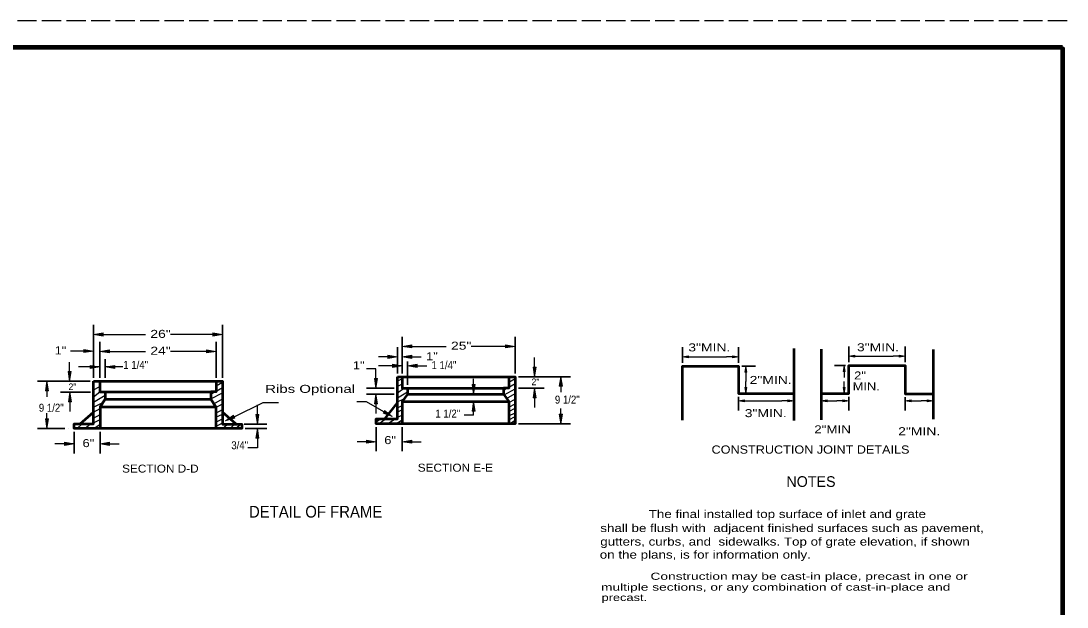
# Model space of a CAD drawing. Extents: x 85.2 to 120.5, y -33.4 to -11.4.
# Drawn here: x 100.78 to 120.39, y -22.4 to -11.4 of the extents above; entities that cross this region are included whole.
import ezdxf

# ---------------------------------------------------------------- set-up
doc = ezdxf.new("R2010")
doc.units = 0
doc.header["$LTSCALE"] = 0.06
doc.header["$PDMODE"] = 32
doc.header["$PDSIZE"] = 0.03
doc.linetypes.add('LONG_DASHED', pattern=[7.5, 6, -1.5])
for name, color, linetype, lineweight in [('1', 7, 'Continuous', 25), ('3', 7, 'Continuous', 13), ('4', 7, 'Continuous', 53)]:
    doc.layers.add(name, color=color, linetype=linetype, lineweight=lineweight)

msp = doc.modelspace()

# ---------------------------------------------------------------- hatches: boundary and pattern name
at = {"layer": '1'}
for points in [[(102.31992, -17.25325), (102.31992, -17.31317), (102.13992, -17.28317), (102.13992, -17.28317)], [(104.374, -17.25325), (104.374, -17.31317), (104.554, -17.28317), (104.554, -17.28317)], [(102.43542, -17.56933), (102.43542, -17.62933), (102.25542, -17.59933), (102.25542, -17.59933)], [(104.2585, -17.56933), (104.2585, -17.62933), (104.4385, -17.59933), (104.4385, -17.59933)], [(108.10433, -17.47475), (108.10433, -17.53483), (107.92433, -17.50475), (107.92433, -17.50475)], [(109.86358, -17.47475), (109.86358, -17.53483), (110.04358, -17.50475), (110.04358, -17.50475)], [(107.65967, -17.67267), (107.65967, -17.73258), (107.83967, -17.70258), (107.83967, -17.70258)], [(107.74433, -17.83992), (107.74433, -17.89992), (107.92433, -17.86992), (107.92433, -17.86992)], [(108.10433, -17.67267), (108.10433, -17.73258), (107.92433, -17.70258), (107.92433, -17.70258)], [(108.20558, -17.83992), (108.20558, -17.89992), (108.02558, -17.86992), (108.02558, -17.86992)], [(113.29117, -17.68275), (113.29117, -17.72025), (113.17867, -17.7015), (113.17867, -17.7015)], [(114.117, -17.68275), (114.117, -17.72025), (114.2295, -17.7015), (114.2295, -17.7015)], [(116.41325, -17.67008), (116.41325, -17.70758), (116.30075, -17.68883), (116.30075, -17.68883)], [(117.24617, -17.67008), (117.24617, -17.70758), (117.35858, -17.68883), (117.35858, -17.68883)], [(101.66033, -17.97917), (101.72025, -17.97917), (101.69033, -18.15917), (101.69033, -18.15917)], [(102.53883, -17.86158), (102.53883, -17.92158), (102.35883, -17.89158), (102.35883, -17.89158)], [(110.37883, -17.89367), (110.43883, -17.89367), (110.40883, -18.07367), (110.40883, -18.07367)], [(114.35183, -17.98967), (114.38933, -17.98967), (114.37058, -17.87717), (114.37058, -17.87717)], [(116.19158, -17.97475), (116.22908, -17.97475), (116.21033, -17.86225), (116.21033, -17.86225)], [(101.23517, -18.33917), (101.29508, -18.33917), (101.26517, -18.15917), (101.26517, -18.15917)], [(107.40433, -18.109), (107.46433, -18.109), (107.43433, -18.289), (107.43433, -18.289)], [(109.23583, -18.22275), (109.29583, -18.22275), (109.26583, -18.40275), (109.26583, -18.40275)], [(110.8695, -18.25367), (110.9295, -18.25367), (110.8995, -18.07367), (110.8995, -18.07367)], [(101.66642, -18.54575), (101.7265, -18.54575), (101.6965, -18.36583), (101.6965, -18.36583)], [(107.40433, -18.58233), (107.46433, -18.58233), (107.43433, -18.40233), (107.43433, -18.40233)], [(110.37883, -18.469), (110.43883, -18.469), (110.40883, -18.289), (110.40883, -18.289)], [(114.35183, -18.27525), (114.38933, -18.27525), (114.37058, -18.38775), (114.37058, -18.38775)], [(116.19158, -18.27525), (116.22908, -18.27525), (116.21033, -18.38775), (116.21033, -18.38775)], [(109.23583, -18.71992), (109.29583, -18.71992), (109.26583, -18.53992), (109.26583, -18.53992)], [(114.342, -18.50667), (114.342, -18.54417), (114.2295, -18.52542), (114.2295, -18.52542)], [(115.15975, -18.50667), (115.15975, -18.54417), (115.27225, -18.52542), (115.27225, -18.52542)], [(115.89542, -18.50667), (115.89542, -18.54417), (115.78292, -18.52542), (115.78292, -18.52542)], [(116.18825, -18.50667), (116.18825, -18.54417), (116.30075, -18.52542), (116.30075, -18.52542)], [(117.47117, -18.50667), (117.47117, -18.54417), (117.35858, -18.52542), (117.35858, -18.52542)], [(117.77108, -18.50667), (117.77108, -18.54417), (117.88358, -18.52542), (117.88358, -18.52542)], [(105.18125, -18.78183), (105.24125, -18.78183), (105.21125, -18.96175), (105.21125, -18.96175)], [(110.8695, -18.77933), (110.9295, -18.77933), (110.8995, -18.95933), (110.8995, -18.95933)], [(101.23517, -18.86733), (101.29508, -18.86733), (101.26517, -19.04725), (101.26517, -19.04725)], [(105.18125, -19.22725), (105.24125, -19.22725), (105.21125, -19.04725), (105.21125, -19.04725)], [(101.59458, -19.30242), (101.59458, -19.36242), (101.77458, -19.33242), (101.77458, -19.33242)], [(102.44092, -19.30242), (102.44092, -19.36242), (102.26092, -19.33242), (102.26092, -19.33242)], [(107.25908, -19.26392), (107.25908, -19.32392), (107.43908, -19.29392), (107.43908, -19.29392)], [(108.10433, -19.26392), (108.10433, -19.32392), (107.92433, -19.29392), (107.92433, -19.29392)]]:
    msp.add_hatch(color=256, dxfattribs=at).paths.add_polyline_path(points)
at = {"layer": '3'}
for points in [[(101.95992, -17.56317), (101.95992, -17.62317), (102.13992, -17.59317), (102.13992, -17.59317)], [(102.07542, -17.86117), (102.07542, -17.92117), (102.25542, -17.89117), (102.25542, -17.89117)], [(104.78708, -18.85192), (104.7605, -18.79808), (104.61233, -18.90458), (104.61233, -18.90458)], [(107.59742, -18.7065), (107.56783, -18.75867), (107.73917, -18.82142), (107.73917, -18.82142)]]:
    msp.add_hatch(color=256, dxfattribs=at).paths.add_polyline_path(points)

# ---------------------------------------------------------------- linework, layer by layer
at = {"layer": '1', "linetype": 'LONG_DASHED'}
msp.add_line((120.39233, -11.39892), (85.19233, -11.39892), dxfattribs=at)
at = {"layer": '1', "lineweight": 158}
msp.add_line((120.309, -11.89892), (87.809, -11.89892), dxfattribs=at)
at = {"layer": '1', "lineweight": 35}
for p, q in [((102.13992, -18.09667), (102.13992, -17.10317)), ((104.554, -18.09667), (104.554, -17.10317)), ((102.25542, -18.09667), (102.25542, -17.41933)), ((104.4385, -18.09667), (104.4385, -17.41933)), ((107.92433, -18.01117), (107.92433, -17.32475)), ((110.04358, -18.01117), (110.04358, -17.32475)), ((107.83967, -18.01117), (107.83967, -17.52258)), ((113.17867, -17.81467), (113.17867, -17.5215)), ((114.2295, -17.81467), (114.2295, -17.5215)), ((116.30075, -17.79975), (116.30075, -17.50883)), ((117.35867, -17.79975), (117.35867, -17.50883)), ((102.35883, -18.09667), (102.35883, -17.74558)), ((108.02558, -18.22658), (108.02558, -17.78767)), ((114.292, -17.87717), (114.55058, -17.87717)), ((116.23825, -17.86225), (116.03033, -17.86225)), ((101.96892, -18.15917), (101.08517, -18.15917)), ((102.07742, -18.15917), (101.51033, -18.15917)), ((102.03142, -18.15917), (102.0315, -18.15917)), ((110.10608, -18.07367), (111.0795, -18.07367)), ((102.08358, -18.36575), (101.5165, -18.36575)), ((107.77717, -18.289), (107.25433, -18.289)), ((107.77717, -18.40233), (107.25433, -18.40233)), ((110.10608, -18.289), (110.58883, -18.289)), ((114.2295, -18.45025), (114.2295, -18.70542)), ((116.30075, -18.45025), (116.30075, -18.70542)), ((117.35867, -18.45767), (117.35867, -18.70542)), ((104.96317, -18.96175), (105.39125, -18.96175)), ((107.43908, -19.02183), (107.43908, -19.47392)), ((107.92433, -19.02183), (107.92433, -19.47392)), ((110.10608, -18.95933), (111.0795, -18.95933)), ((101.60358, -19.04725), (101.08517, -19.04725)), ((101.77458, -19.10975), (101.77458, -19.51242)), ((102.26092, -19.10975), (102.26092, -19.51242)), ((104.98183, -19.04725), (105.39125, -19.04725))]:
    msp.add_line(p, q, dxfattribs=at)
at = {"layer": '1'}
for p, q in [((102.31992, -17.28317), (103.11408, -17.28317)), ((104.374, -17.28317), (103.57983, -17.28317)), ((102.43542, -17.59933), (103.11408, -17.59933)), ((104.2585, -17.59933), (103.57983, -17.59933)), ((108.10433, -17.50475), (108.75117, -17.50475)), ((109.86358, -17.50475), (109.21683, -17.50475)), ((101.69033, -17.97917), (101.69033, -17.79917)), ((107.65967, -17.70258), (107.47967, -17.70258)), ((108.10433, -17.70258), (108.28433, -17.70258)), ((110.40883, -17.89367), (110.40883, -17.71367)), ((113.29117, -17.7015), (114.0045, -17.7015)), ((114.117, -17.7015), (114.0045, -17.7015)), ((116.41325, -17.68883), (117.13367, -17.68883)), ((117.24617, -17.68883), (117.13367, -17.68883)), ((107.92433, -17.86992), (107.47967, -17.86992)), ((108.20558, -17.86992), (108.38558, -17.86992)), ((114.37058, -17.98967), (114.37058, -18.16275)), ((116.21033, -17.97475), (116.21033, -18.08725)), ((109.26583, -18.40433), (109.26583, -18.1155)), ((114.37058, -18.27525), (114.37058, -18.16275)), ((116.21033, -18.27525), (116.21033, -18.16275)), ((101.26517, -18.33917), (101.26517, -18.45075)), ((110.8995, -18.25367), (110.8995, -18.364)), ((101.6965, -18.54575), (101.6965, -18.72575)), ((105.21125, -18.78175), (105.21125, -18.60175)), ((107.43433, -18.58233), (107.43433, -18.76233)), ((109.26583, -18.79267), (109.26583, -18.53992)), ((110.40883, -18.469), (110.40883, -18.649)), ((114.342, -18.52542), (115.04725, -18.52542)), ((115.15975, -18.52542), (115.04725, -18.52542)), ((115.89542, -18.52542), (116.07575, -18.52542)), ((116.18825, -18.52542), (116.07575, -18.52542)), ((117.47117, -18.52542), (117.65858, -18.52542)), ((117.77108, -18.52542), (117.65858, -18.52542)), ((101.26517, -18.86725), (101.26517, -18.75575)), ((109.26583, -18.79267), (109.08583, -18.79267)), ((110.8995, -18.77933), (110.8995, -18.669)), ((101.77458, -19.33242), (101.41283, -19.33242)), ((102.44092, -19.33242), (102.62092, -19.33242)), ((107.25908, -19.29392), (107.07908, -19.29392)), ((108.10433, -19.29392), (108.28433, -19.29392))]:
    msp.add_line(p, q, dxfattribs=at)
at = {"layer": '1', "lineweight": 13}
for p, q in [((104.554, -17.28317), (104.55408, -17.28317)), ((104.4385, -17.59933), (104.43858, -17.59933)), ((107.92433, -18.01117), (107.92433, -17.52258)), ((110.04358, -17.50475), (110.04367, -17.50475)), ((107.83967, -18.01117), (107.83967, -17.68992)), ((107.92433, -17.70258), (107.92442, -17.70258)), ((114.2295, -17.7015), (114.22958, -17.7015)), ((117.35867, -17.68883), (117.35875, -17.68883)), ((108.02558, -17.86992), (108.02567, -17.86992)), ((113.17867, -17.87717), (113.17875, -17.87717)), ((114.2295, -17.87717), (114.22958, -17.87717)), ((114.2295, -17.87717), (114.22958, -17.87717)), ((114.37058, -17.87717), (114.37067, -17.87717)), ((116.21033, -17.86225), (116.21042, -17.86225)), ((116.30075, -17.86225), (116.30083, -17.86225)), ((116.30075, -17.86225), (116.30083, -17.86225)), ((117.35867, -17.86225), (117.35875, -17.86225)), ((102.13992, -18.15917), (102.14, -18.15917)), ((102.13992, -18.15917), (102.14, -18.15917)), ((102.25542, -18.15917), (102.2555, -18.15917)), ((104.4385, -18.15917), (104.43858, -18.15917)), ((104.554, -18.15917), (104.55408, -18.15917)), ((107.83967, -18.07367), (107.83975, -18.07367)), ((107.83967, -18.07367), (107.83975, -18.07367)), ((107.92433, -18.07367), (107.92442, -18.07367)), ((107.92433, -18.07367), (107.92442, -18.07367)), ((110.04358, -18.07367), (110.04367, -18.07367)), ((110.04358, -18.07367), (110.04367, -18.07367)), ((110.04358, -18.07367), (110.04367, -18.07367)), ((110.10608, -18.07367), (110.58883, -18.07367)), ((101.69033, -18.32292), (101.69042, -18.32292)), ((102.13992, -18.32292), (102.14, -18.32292)), ((107.43433, -18.289), (107.43442, -18.289)), ((107.83967, -18.289), (107.83975, -18.289)), ((107.83967, -18.40233), (107.83975, -18.40233)), ((108.02558, -18.28908), (108.02567, -18.28908)), ((110.04358, -18.289), (110.04367, -18.289)), ((110.40883, -18.289), (110.40892, -18.289)), ((114.2295, -18.38775), (114.22958, -18.38775)), ((114.2295, -18.38775), (114.22958, -18.38775)), ((114.292, -18.38775), (114.55058, -18.38775)), ((115.27225, -18.38775), (115.27233, -18.38775)), ((115.78292, -18.38775), (115.783, -18.38775)), ((116.23825, -18.38775), (116.03033, -18.38775)), ((116.30075, -18.38775), (116.30083, -18.38775)), ((116.30075, -18.38775), (116.30083, -18.38775)), ((117.35867, -18.39517), (117.35875, -18.39517)), ((117.88358, -18.39517), (117.88367, -18.39517)), ((114.2295, -18.52542), (114.22958, -18.52542)), ((115.27225, -18.45025), (115.27225, -18.70542)), ((115.78292, -18.45025), (115.78292, -18.70542)), ((116.30075, -18.52542), (116.30083, -18.52542)), ((117.88358, -18.45767), (117.88358, -18.70542)), ((117.88358, -18.52542), (117.88367, -18.52542)), ((104.90067, -18.96175), (104.90075, -18.96175)), ((107.43908, -18.95933), (107.43917, -18.95933)), ((107.92433, -18.95933), (107.92442, -18.95933)), ((110.04358, -18.95933), (110.04367, -18.95933)), ((110.8995, -18.95933), (110.89958, -18.95933)), ((101.26517, -19.04725), (101.26525, -19.04725)), ((101.66608, -19.04725), (101.66617, -19.04725)), ((101.82958, -19.04725), (101.82967, -19.04725)), ((102.26092, -19.04725), (102.261, -19.04725)), ((104.91933, -19.04725), (104.91942, -19.04725)), ((105.21125, -19.04725), (105.21133, -19.04725)), ((102.26092, -19.33242), (102.261, -19.33242)), ((107.92433, -19.29392), (107.92442, -19.29392))]:
    msp.add_line(p, q, dxfattribs=at)
at = {"layer": '1', "lineweight": 158}
msp.add_lwpolyline([(120.309, -11.89892), (120.309, -32.89892), (87.809, -32.89892)], dxfattribs=at)
at = {"layer": '1', "lineweight": 13}
for points in [[(102.31992, -17.25325), (102.31992, -17.31317), (102.13992, -17.28317), (102.13992, -17.28317)], [(104.374, -17.25325), (104.374, -17.31317), (104.554, -17.28317), (104.554, -17.28317)], [(102.43542, -17.56933), (102.43542, -17.62933), (102.25542, -17.59933), (102.25542, -17.59933)], [(104.2585, -17.56933), (104.2585, -17.62933), (104.4385, -17.59933), (104.4385, -17.59933)], [(108.10433, -17.47475), (108.10433, -17.53483), (107.92433, -17.50475), (107.92433, -17.50475)], [(109.86358, -17.47475), (109.86358, -17.53483), (110.04358, -17.50475), (110.04358, -17.50475)], [(107.65967, -17.67267), (107.65967, -17.73258), (107.83967, -17.70258), (107.83967, -17.70258)], [(107.74433, -17.83992), (107.74433, -17.89992), (107.92433, -17.86992), (107.92433, -17.86992)], [(108.10433, -17.67267), (108.10433, -17.73258), (107.92433, -17.70258), (107.92433, -17.70258)], [(108.20558, -17.83992), (108.20558, -17.89992), (108.02558, -17.86992), (108.02558, -17.86992)], [(113.29117, -17.68275), (113.29117, -17.72025), (113.17867, -17.7015), (113.17867, -17.7015)], [(114.117, -17.68275), (114.117, -17.72025), (114.2295, -17.7015), (114.2295, -17.7015)], [(116.41325, -17.67008), (116.41325, -17.70758), (116.30075, -17.68883), (116.30075, -17.68883)], [(117.24617, -17.67008), (117.24617, -17.70758), (117.35858, -17.68883), (117.35858, -17.68883)], [(101.66033, -17.97917), (101.72025, -17.97917), (101.69033, -18.15917), (101.69033, -18.15917)], [(102.53883, -17.86158), (102.53883, -17.92158), (102.35883, -17.89158), (102.35883, -17.89158)], [(110.37883, -17.89367), (110.43883, -17.89367), (110.40883, -18.07367), (110.40883, -18.07367)], [(114.35183, -17.98967), (114.38933, -17.98967), (114.37058, -17.87717), (114.37058, -17.87717)], [(116.19158, -17.97475), (116.22908, -17.97475), (116.21033, -17.86225), (116.21033, -17.86225)], [(101.23517, -18.33917), (101.29508, -18.33917), (101.26517, -18.15917), (101.26517, -18.15917)], [(107.40433, -18.109), (107.46433, -18.109), (107.43433, -18.289), (107.43433, -18.289)], [(109.23583, -18.22275), (109.29583, -18.22275), (109.26583, -18.40275), (109.26583, -18.40275)], [(110.8695, -18.25367), (110.9295, -18.25367), (110.8995, -18.07367), (110.8995, -18.07367)], [(101.66642, -18.54575), (101.7265, -18.54575), (101.6965, -18.36583), (101.6965, -18.36583)], [(107.40433, -18.58233), (107.46433, -18.58233), (107.43433, -18.40233), (107.43433, -18.40233)], [(110.37883, -18.469), (110.43883, -18.469), (110.40883, -18.289), (110.40883, -18.289)], [(114.35183, -18.27525), (114.38933, -18.27525), (114.37058, -18.38775), (114.37058, -18.38775)], [(116.19158, -18.27525), (116.22908, -18.27525), (116.21033, -18.38775), (116.21033, -18.38775)], [(109.23583, -18.71992), (109.29583, -18.71992), (109.26583, -18.53992), (109.26583, -18.53992)], [(114.342, -18.50667), (114.342, -18.54417), (114.2295, -18.52542), (114.2295, -18.52542)], [(115.15975, -18.50667), (115.15975, -18.54417), (115.27225, -18.52542), (115.27225, -18.52542)], [(115.89542, -18.50667), (115.89542, -18.54417), (115.78292, -18.52542), (115.78292, -18.52542)], [(116.18825, -18.50667), (116.18825, -18.54417), (116.30075, -18.52542), (116.30075, -18.52542)], [(117.47117, -18.50667), (117.47117, -18.54417), (117.35858, -18.52542), (117.35858, -18.52542)], [(117.77108, -18.50667), (117.77108, -18.54417), (117.88358, -18.52542), (117.88358, -18.52542)], [(105.18125, -18.78183), (105.24125, -18.78183), (105.21125, -18.96175), (105.21125, -18.96175)], [(110.8695, -18.77933), (110.9295, -18.77933), (110.8995, -18.95933), (110.8995, -18.95933)], [(101.23517, -18.86733), (101.29508, -18.86733), (101.26517, -19.04725), (101.26517, -19.04725)], [(105.18125, -19.22725), (105.24125, -19.22725), (105.21125, -19.04725), (105.21125, -19.04725)], [(101.59458, -19.30242), (101.59458, -19.36242), (101.77458, -19.33242), (101.77458, -19.33242)], [(102.44092, -19.30242), (102.44092, -19.36242), (102.26092, -19.33242), (102.26092, -19.33242)], [(107.25908, -19.26392), (107.25908, -19.32392), (107.43908, -19.29392), (107.43908, -19.29392)], [(108.10433, -19.26392), (108.10433, -19.32392), (107.92433, -19.29392), (107.92433, -19.29392)]]:
    msp.add_lwpolyline(points, close=True, dxfattribs=at)
at = {"layer": '1'}
for points in [[(107.43433, -18.109), (107.43433, -17.929), (107.25433, -17.929)], [(105.21125, -19.22725), (105.21125, -19.40725), (105.03125, -19.40725)]]:
    msp.add_lwpolyline(points, dxfattribs=at)
msp.add_point((120.309, -11.89892), dxfattribs=at)
at = {"layer": '3', "lineweight": 25}
for p, q in [((101.95992, -17.59317), (101.70833, -17.59317)), ((102.25542, -17.89117), (101.85842, -17.89117)), ((102.68958, -17.89117), (102.35883, -17.89117))]:
    msp.add_line(p, q, dxfattribs=at)
at = {"layer": '3'}
for points in [[(101.95992, -17.56317), (101.95992, -17.62317), (102.13992, -17.59317), (102.13992, -17.59317)], [(102.07542, -17.86117), (102.07542, -17.92117), (102.25542, -17.89117), (102.25542, -17.89117)], [(104.78708, -18.85192), (104.7605, -18.79808), (104.61233, -18.90458), (104.61233, -18.90458)], [(107.59742, -18.7065), (107.56783, -18.75867), (107.73917, -18.82142), (107.73917, -18.82142)]]:
    msp.add_lwpolyline(points, close=True, dxfattribs=at)
at = {"layer": '3', "lineweight": 25}
for points in [[(104.77383, -18.825), (105.31875, -18.55683), (105.60483, -18.55683)], [(107.58267, -18.73258), (107.25442, -18.54625), (107.07442, -18.54625)]]:
    msp.add_lwpolyline(points, dxfattribs=at)
at = {"layer": '4'}
for p, q in [((115.27225, -17.54442), (115.27225, -18.89758)), ((115.78292, -17.55933), (115.78292, -18.88267)), ((117.88358, -17.56675), (117.88358, -18.8685)), ((102.35883, -18.36), (104.33508, -18.36)), ((108.02558, -18.28908), (109.82683, -18.28908)), ((108.02558, -18.40275), (109.82683, -18.40275)), ((102.35883, -18.49392), (104.33508, -18.49392)), ((107.60167, -18.86333), (107.83967, -18.56425)), ((107.92433, -18.53992), (109.92808, -18.53992)), ((101.89008, -18.95533), (102.13992, -18.73675)), ((102.26092, -18.63908), (104.433, -18.63908)), ((104.80383, -18.95533), (104.554, -18.73675))]:
    msp.add_line(p, q, dxfattribs=at)
at = {"layer": '4', "lineweight": 25}
for p, q in [((104.4385, -18.24467), (104.554, -18.17858)), ((107.83967, -18.15675), (107.92433, -18.10917)), ((107.83967, -18.26), (107.92433, -18.20917)), ((109.92808, -18.17375), (110.04358, -18.11083)), ((109.92808, -18.26892), (110.04358, -18.20358)), ((102.13992, -18.32292), (102.25542, -18.25925)), ((102.13992, -18.44875), (102.25542, -18.36)), ((102.13992, -18.55042), (102.35883, -18.4205)), ((104.33508, -18.40442), (104.40658, -18.36)), ((104.33508, -18.49233), (104.554, -18.37533)), ((104.4385, -18.34308), (104.554, -18.27775)), ((107.83967, -18.37375), (107.9585, -18.28908)), ((107.83967, -18.47133), (108.02558, -18.36)), ((109.82683, -18.33258), (109.87967, -18.28908)), ((109.83692, -18.41642), (110.04358, -18.29875)), ((109.88442, -18.48075), (110.04358, -18.3915)), ((102.13992, -18.64642), (102.31583, -18.55775)), ((104.39325, -18.58025), (104.554, -18.48992)), ((104.433, -18.64958), (104.554, -18.5835)), ((107.83967, -18.54633), (107.9595, -18.49225)), ((107.83967, -18.6585), (107.92433, -18.61733)), ((109.92808, -18.556), (110.04358, -18.49317)), ((109.92808, -18.64317), (110.04358, -18.58592)), ((102.13992, -18.74233), (102.26092, -18.673)), ((102.13992, -18.84967), (102.26092, -18.78267)), ((104.433, -18.75692), (104.554, -18.68675)), ((104.433, -18.83592), (104.554, -18.77625)), ((107.83967, -18.74233), (107.92433, -18.69233)), ((107.83967, -18.83592), (107.92433, -18.79317)), ((109.92808, -18.72625), (110.04358, -18.66733)), ((109.92808, -18.80608), (110.04358, -18.75208)), ((109.92808, -18.88108), (110.04358, -18.81983)), ((101.82958, -19.04725), (101.92642, -18.95533)), ((101.97708, -19.04725), (102.08492, -18.95533)), ((102.13992, -18.93758), (102.26092, -18.87542)), ((102.14433, -19.04725), (102.26092, -18.96658)), ((104.433, -18.92467), (104.554, -18.86575)), ((104.433, -19.011), (104.554, -18.93917)), ((104.55625, -19.04725), (104.64758, -18.96175)), ((104.7015, -19.04725), (104.78067, -18.96175)), ((104.79833, -19.04725), (104.90067, -18.96175)), ((107.43908, -18.92225), (107.51833, -18.86333)), ((107.48867, -18.95933), (107.61192, -18.86333)), ((107.65367, -18.95933), (107.7945, -18.86333)), ((107.80775, -18.95933), (107.92433, -18.88517)), ((109.93908, -18.95933), (110.04358, -18.88917))]:
    msp.add_line(p, q, dxfattribs=at)
at = {"layer": '4'}
for points in [[(113.17867, -18.89008), (113.17867, -17.87717), (114.2295, -17.87717), (114.2295, -18.38775), (115.27225, -18.38775)], [(115.78292, -18.38775), (116.30075, -18.38775), (116.30075, -17.86225), (117.35867, -17.86225), (117.35867, -18.39517), (117.88358, -18.39517)], [(102.25542, -18.15917), (102.25542, -18.36), (102.35883, -18.36), (102.35883, -18.49392), (102.26092, -18.63908), (102.26092, -19.04725)], [(104.4385, -18.15917), (104.4385, -18.36), (104.33508, -18.36), (104.33508, -18.49392), (104.433, -18.63908), (104.433, -19.04725)], [(107.92433, -18.07367), (107.92433, -18.28908), (108.02558, -18.28908), (108.02558, -18.40275), (107.92433, -18.53992), (107.92433, -18.95933)], [(109.92808, -18.07367), (109.92808, -18.28908), (109.82683, -18.28908), (109.82683, -18.40275), (109.92808, -18.53992), (109.92808, -18.95933)]]:
    msp.add_lwpolyline(points, dxfattribs=at)
for points in [[(102.13992, -18.15917), (104.554, -18.15917), (104.554, -18.96175), (104.91933, -18.96175), (104.91933, -19.04725), (101.77458, -19.04725), (101.77458, -18.95533), (102.13992, -18.95533)], [(107.83967, -18.07367), (110.04358, -18.07367), (110.04358, -18.95933), (107.43908, -18.95933), (107.43908, -18.86333), (107.83967, -18.86333)]]:
    msp.add_lwpolyline(points, close=True, dxfattribs=at)

# ---------------------------------------------------------------- texts
at = {"layer": '1'}
for s, height, width, p in [('26"', 0.15, 1.3, (103.20408, -17.34567)), ('25"', 0.15, 1.3, (108.84117, -17.56725)), ('3"MIN.', 0.15, 1.3, (113.29075, -17.59975)), ('3"MIN.', 0.15, 1.3, (116.45317, -17.59667)), ('24"', 0.15, 1.3, (103.20408, -17.66183)), ('1"', 0.15, 1.2, (108.37433, -17.76508)), ('1"', 0.15, 1.2, (107.0015, -17.93425)), ('1 1/4"', 0.15, 0.9, (108.47558, -17.93242)), ('2"', 0.15, 1.2, (116.4005, -18.12625)), ('2"MIN.', 0.15, 1.3, (114.441, -18.20983)), ('9 1/2"', 0.15, 0.9, (110.78892, -18.579)), ('9 1/2"', 0.15, 0.9, (101.11358, -18.73125)), ('1 1/2"', 0.15, 0.9, (108.54758, -18.84125)), ('3"MIN.', 0.15, 1.3, (114.34867, -18.83292)), ('2"MIN', 0.15, 1.25, (115.65175, -19.13692)), ('2"MIN.', 0.15, 1.3, (117.2255, -19.17183)), ('6"', 0.15, 1.2, (107.59008, -19.33842)), ('6"', 0.15, 1.2, (101.93258, -19.39492)), ('3/4"', 0.15, 0.9, (104.72192, -19.43575)), ('Construction may be cast-in place, precast in one or', 0.133, 1.45, (112.58108, -21.88475)), ('multiple sections, or any combination of cast-in-place and', 0.133, 1.45, (111.65383, -22.08867)), ('precast.', 0.133, 1.35, (111.66408, -22.28242))]:
    msp.add_text(s, height=height, dxfattribs=dict(at, width=width)).set_placement(p)
for p in [(101.66758, -18.32625), (110.34908, -18.233)]:
    msp.add_text('2"', height=0.125, dxfattribs=at).set_placement(p)
at = {"layer": '3'}
for s, height, width, p in [('1"', 0.15, 1.2, (101.4095, -17.65567)), ('1 1/4"', 0.15, 0.9, (102.69633, -17.92817)), ('Ribs Optional', 0.15, 1.4, (105.35742, -18.3775)), ('MIN.', 0.15, 1.2, (116.37333, -18.33142)), ('CONSTRUCTION JOINT DETAILS', 0.154, 1.15, (113.72658, -19.51792)), ('SECTION D-D', 0.15, 1.1, (102.67533, -19.87333)), ('SECTION E-E', 0.15, 1.1, (108.21792, -19.85633)), ('DETAIL OF FRAME', 0.22, 0.95, (105.05308, -20.71725)), ('The final installed top surface of inlet and grate ', 0.15, 1.25, (112.5485, -20.72483)), ('shall be flush with  adjacent finished surfaces such as pavement,', 0.15, 1.25, (111.64017, -20.98875)), ('gutters, curbs, and  sidewalks. Top of grate elevation, if shown ', 0.15, 1.25, (111.64017, -21.24275)), ('on the plans, is for information only. ', 0.15, 1.25, (111.63033, -21.487))]:
    msp.add_text(s, height=height, dxfattribs=dict(at, width=width)).set_placement(p)
msp.add_text('NOTES', height=0.2, dxfattribs=at).set_placement((115.13017, -20.14117))

doc.saveas('drawing.dxf')
